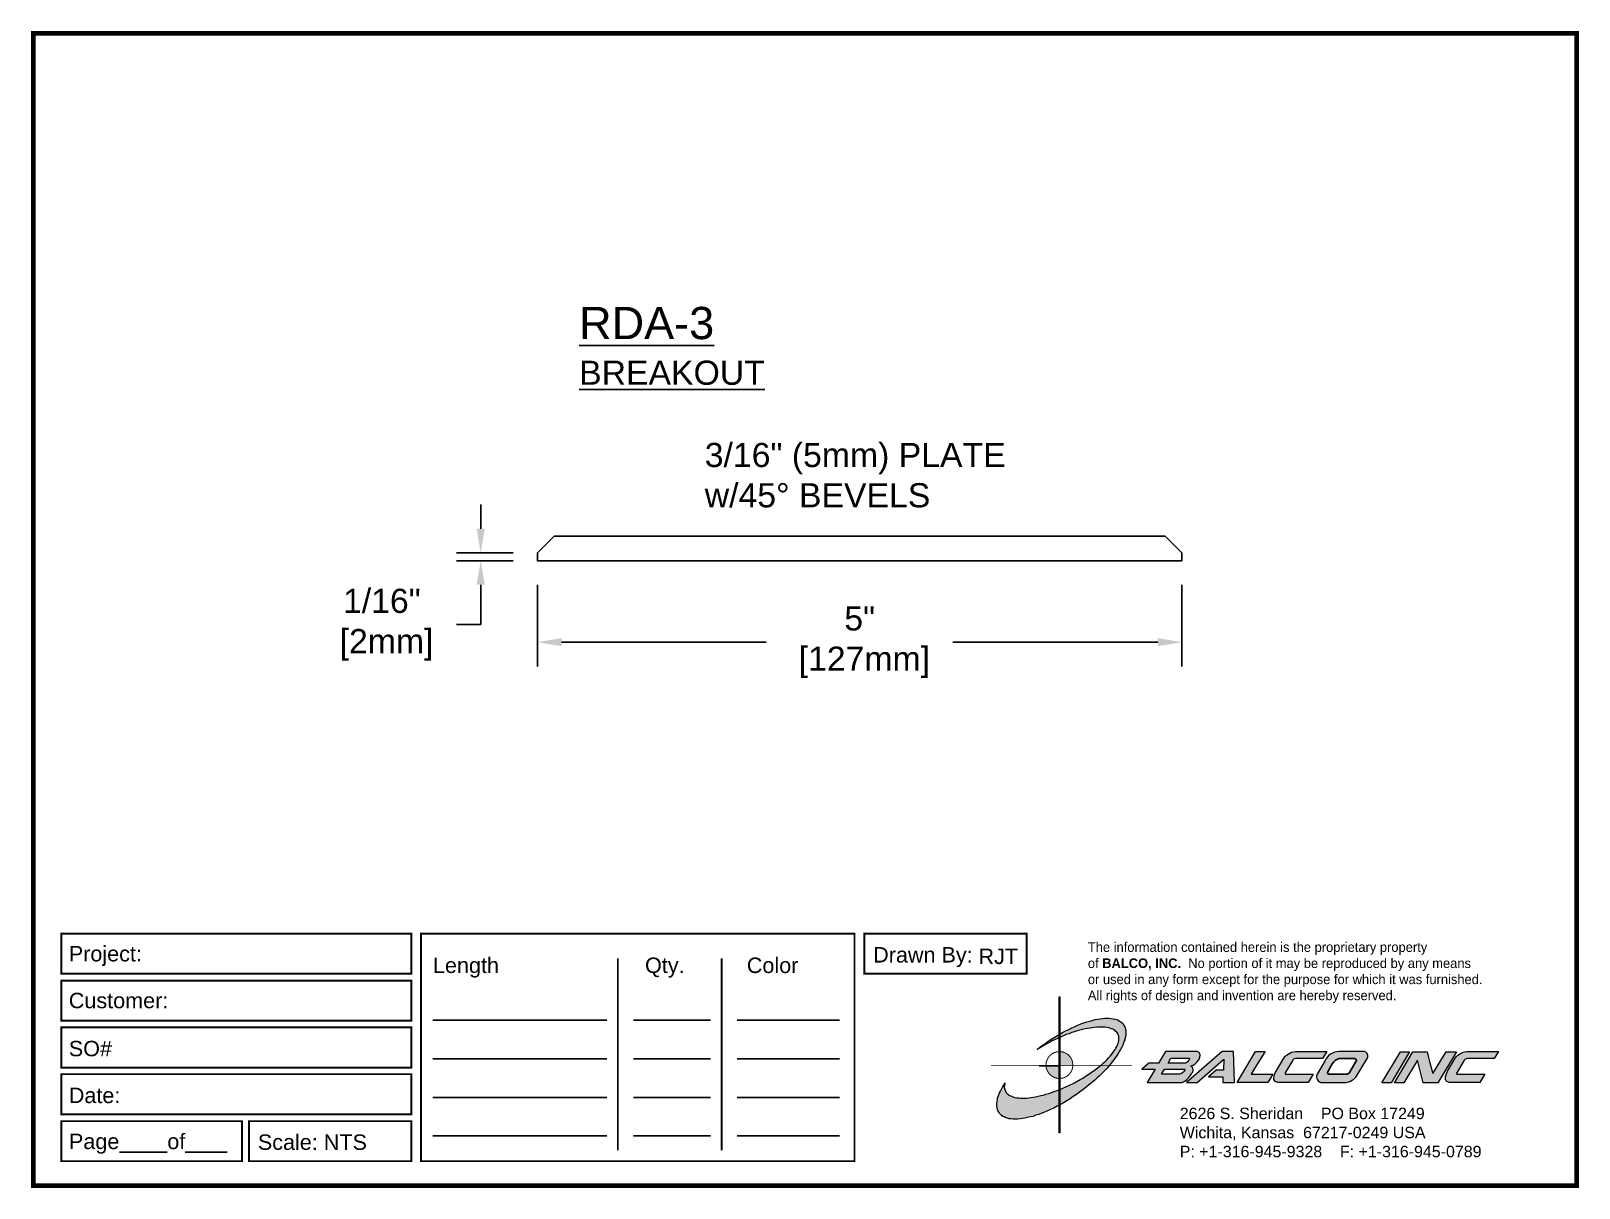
# Paper-space layout 'Breakout' of a CAD drawing. Header units: inches. Extents: x 0 to 10, y 0 to 7.5.
# The model-space entities are those that its viewports show. They can reach past a viewport. Long polylines and large blocks are cut down to what shows.
import ezdxf

# ---------------------------------------------------------------- set-up
doc = ezdxf.new("R2010")
doc.units = ezdxf.units.IN
doc.header["$MEASUREMENT"] = 0
for name, color, linetype in [('Border', 7, 'Continuous'), ('Dimensions', 3, 'Continuous'), ('TEXT', 2, 'Continuous')]:
    doc.layers.add(name, color=color, linetype=linetype)
doc.styles.add('ARIAL', font='arial.ttf')
doc.styles.add('Copyright', font='ERASDEMI.TTF')
doc.dimstyles.new('Arial', dxfattribs={"dimtxt": 0.1875, "dimasz": 0.1875, "dimexe": 0.1875, "dimexo": 0.1875, "dimgap": 0.1875, "dimtad": 0, "dimtih": 1, "dimtoh": 1, "dimdec": 4, "dimzin": 3, "dimdsep": 46, "dimlunit": 4, "dimtxsty": 'ARIAL', "dimcen": 0.1875, "dimadec": 0, "dimazin": 0, "dimtfac": 1, "dimtdec": 4, "dimtofl": 0, "dimtmove": 0, "dimatfit": 3, "dimfxl": 0, "dimfrac": 2, "dimtolj": 1, "dimtzin": 0, "dimarcsym": 0})

# ---------------------------------------------------------------- blocks, each defined once
blk = doc.blocks.new('ACADlogo')
h = blk.add_hatch(color=256)
h.paths.add_polyline_path([(-3.346, 1.223), (-3.351, 1.223), (-3.351, 0.979), (-3.346, 0.982)])
h.paths.add_polyline_path([(-3.346, 0.961), (-3.351, 0.959), (-3.351, 0.868), (-3.346, 0.868)])
h.paths.add_polyline_path([(-3.346, 0.777), (-3.351, 0.777), (-3.351, 0.699), (-3.351, 0.695), (-3.35, 0.695), (-3.346, 0.695)])
h.paths.add_polyline_path([(-3.346, 0.864), (-3.346, 0.868), (-3.35, 0.868), (-3.351, 0.868), (-3.351, 0.777), (-3.346, 0.777), (-3.346, 0.778), (-3.348, 0.778)])
h.paths.add_polyline_path([(-3.346, 0.524), (-3.351, 0.521), (-3.351, 0.342), (-3.346, 0.342)])
h.paths.add_polyline_path([(-3.346, 0.695), (-3.351, 0.695), (-3.351, 0.621), (-3.346, 0.623)])
h.paths.add_polyline_path([(-3.346, 0.623), (-3.351, 0.621), (-3.351, 0.521), (-3.346, 0.524)])
h.paths.add_polyline_path([(-3.346, 0.982), (-3.351, 0.979), (-3.351, 0.959), (-3.346, 0.961)])
h = blk.add_hatch(color=175)
h.paths.add_polyline_path([(-3.518, 0.573), (-3.534, 0.571), (-3.548, 0.569), (-3.562, 0.567), (-3.576, 0.567), (-3.589, 0.566), (-3.602, 0.567), (-3.614, 0.568), (-3.625, 0.569), (-3.636, 0.572), (-3.646, 0.574), (-3.656, 0.577), (-3.664, 0.581), (-3.673, 0.585), (-3.679, 0.589), (-3.685, 0.595), (-3.688, 0.598), (-3.691, 0.6), (-3.695, 0.607), (-3.699, 0.614), (-3.703, 0.621), (-3.704, 0.626), (-3.705, 0.631), (-3.706, 0.637), (-3.706, 0.642), (-3.705, 0.648), (-3.705, 0.653), (-3.703, 0.659), (-3.702, 0.665), (-3.71, 0.652), (-3.717, 0.639), (-3.725, 0.626), (-3.731, 0.613), (-3.737, 0.601), (-3.741, 0.589), (-3.746, 0.577), (-3.749, 0.566), (-3.751, 0.555), (-3.753, 0.544), (-3.754, 0.538), (-3.754, 0.533), (-3.755, 0.523), (-3.754, 0.513), (-3.753, 0.508), (-3.752, 0.503), (-3.75, 0.494), (-3.748, 0.486), (-3.743, 0.477), (-3.74, 0.473), (-3.738, 0.469), (-3.734, 0.465), (-3.73, 0.461), (-3.723, 0.455), (-3.715, 0.449), (-3.706, 0.445), (-3.695, 0.44), (-3.685, 0.437), (-3.674, 0.434), (-3.661, 0.432), (-3.648, 0.431), (-3.634, 0.431), (-3.62, 0.431), (-3.604, 0.433), (-3.588, 0.435), (-3.572, 0.438), (-3.556, 0.441), (-3.538, 0.445), (-3.52, 0.449), (-3.503, 0.456), (-3.483, 0.461), (-3.464, 0.469), (-3.445, 0.477), (-3.426, 0.485), (-3.406, 0.494), (-3.385, 0.503), (-3.364, 0.514), (-3.351, 0.521), (-3.351, 0.621), (-3.364, 0.616), (-3.382, 0.609), (-3.4, 0.603), (-3.418, 0.598), (-3.436, 0.592), (-3.453, 0.587), (-3.47, 0.583), (-3.486, 0.579), (-3.503, 0.576)])
h.paths.add_polyline_path([(-3.215, 0.687), (-3.251, 0.667), (-3.289, 0.649), (-3.327, 0.631), (-3.345, 0.623), (-3.346, 0.623), (-3.346, 0.524), (-3.343, 0.525), (-3.323, 0.537), (-3.302, 0.549), (-3.28, 0.563), (-3.259, 0.577), (-3.238, 0.59), (-3.218, 0.605), (-3.198, 0.62), (-3.179, 0.635), (-3.16, 0.65), (-3.141, 0.665), (-3.123, 0.681), (-3.106, 0.696), (-3.089, 0.712), (-3.074, 0.727), (-3.058, 0.743), (-3.043, 0.759), (-3.03, 0.775), (-3.028, 0.777), (-3.085, 0.777), (-3.091, 0.772), (-3.105, 0.761), (-3.118, 0.75), (-3.134, 0.739), (-3.149, 0.729), (-3.165, 0.718), (-3.182, 0.707), (-3.198, 0.697)])
h.paths.add_polyline_path([(-2.921, 1.009), (-2.922, 1.015), (-2.924, 1.02), (-2.926, 1.029), (-2.931, 1.038), (-2.934, 1.043), (-2.936, 1.047), (-2.94, 1.05), (-2.943, 1.054), (-2.951, 1.06), (-2.959, 1.066), (-2.968, 1.071), (-2.978, 1.075), (-2.989, 1.079), (-3, 1.081), (-3.013, 1.083), (-3.026, 1.084), (-3.04, 1.084), (-3.054, 1.084), (-3.07, 1.083), (-3.085, 1.081), (-3.102, 1.079), (-3.118, 1.075), (-3.136, 1.07), (-3.153, 1.066), (-3.171, 1.06), (-3.191, 1.054), (-3.21, 1.047), (-3.229, 1.039), (-3.248, 1.031), (-3.268, 1.022), (-3.289, 1.012), (-3.31, 1.002), (-3.33, 0.991), (-3.346, 0.982), (-3.346, 0.961), (-3.342, 0.962), (-3.323, 0.971), (-3.305, 0.978), (-3.287, 0.984), (-3.268, 0.991), (-3.251, 0.996), (-3.234, 1.002), (-3.216, 1.007), (-3.199, 1.011), (-3.182, 1.015), (-3.167, 1.018), (-3.15, 1.021), (-3.136, 1.023), (-3.121, 1.025), (-3.107, 1.026), (-3.093, 1.026), (-3.079, 1.027), (-3.067, 1.026), (-3.054, 1.026), (-3.043, 1.025), (-3.032, 1.022), (-3.022, 1.02), (-3.013, 1.016), (-3.004, 1.013), (-2.997, 1.009), (-2.989, 1.005), (-2.983, 0.999), (-2.98, 0.996), (-2.978, 0.994), (-2.973, 0.987), (-2.969, 0.981), (-2.967, 0.973), (-2.965, 0.965), (-2.964, 0.957), (-2.964, 0.949), (-2.964, 0.944), (-2.965, 0.94), (-2.967, 0.93), (-2.969, 0.921), (-2.973, 0.911), (-2.978, 0.901), (-2.983, 0.891), (-2.989, 0.881), (-2.996, 0.871), (-3.004, 0.86), (-3.012, 0.849), (-3.021, 0.838), (-3.032, 0.827), (-3.042, 0.816), (-3.053, 0.805), (-3.065, 0.794), (-3.077, 0.783), (-3.085, 0.777), (-3.028, 0.777), (-3.016, 0.791), (-3.004, 0.806), (-2.992, 0.822), (-2.981, 0.837), (-2.971, 0.852), (-2.962, 0.866), (-2.954, 0.882), (-2.946, 0.896), (-2.939, 0.91), (-2.934, 0.924), (-2.929, 0.938), (-2.926, 0.944), (-2.925, 0.951), (-2.922, 0.963), (-2.92, 0.975), (-2.92, 0.982), (-2.919, 0.987), (-2.92, 0.999), (-2.92, 1.005)])
h.paths.add_polyline_path([(-3.372, 0.966), (-3.393, 0.953), (-3.415, 0.94), (-3.435, 0.925), (-3.455, 0.911), (-3.475, 0.897), (-3.494, 0.882), (-3.468, 0.898), (-3.439, 0.915), (-3.41, 0.93), (-3.396, 0.938), (-3.38, 0.945), (-3.351, 0.959), (-3.351, 0.979)])
h = blk.add_hatch(color=256)
h.paths.add_polyline_path([(-3.268, 0.814), (-3.27, 0.819), (-3.273, 0.824), (-3.276, 0.828), (-3.279, 0.833), (-3.282, 0.837), (-3.286, 0.841), (-3.29, 0.845), (-3.294, 0.849), (-3.298, 0.852), (-3.303, 0.855), (-3.308, 0.858), (-3.313, 0.86), (-3.318, 0.863), (-3.323, 0.864), (-3.328, 0.866), (-3.334, 0.867), (-3.339, 0.868), (-3.345, 0.868), (-3.346, 0.868), (-3.346, 0.777), (-3.335, 0.777), (-3.262, 0.777), (-3.262, 0.781), (-3.262, 0.787), (-3.263, 0.792), (-3.264, 0.798), (-3.265, 0.803), (-3.266, 0.808)])
h.paths.add_polyline_path([(-3.351, 0.777), (-3.436, 0.777), (-3.435, 0.773), (-3.435, 0.768), (-3.434, 0.762), (-3.432, 0.757), (-3.431, 0.752), (-3.428, 0.747), (-3.426, 0.742), (-3.423, 0.737), (-3.42, 0.732), (-3.417, 0.728), (-3.414, 0.723), (-3.41, 0.719), (-3.406, 0.716), (-3.401, 0.712), (-3.397, 0.709), (-3.392, 0.706), (-3.387, 0.704), (-3.382, 0.701), (-3.377, 0.699), (-3.372, 0.698), (-3.367, 0.696), (-3.361, 0.695), (-3.356, 0.695), (-3.351, 0.695)])
h.paths.add_polyline_path([(-3.346, 0.868), (-3.35, 0.868), (-3.351, 0.868), (-3.351, 0.777), (-3.346, 0.777)])
h = blk.add_hatch(color=256)
h.paths.add_polyline_path([(-2.438, 0.844, 0.412988), (-2.461, 0.869), (-2.663, 0.869), (-2.707, 0.794), (-2.771, 0.794), (-2.815, 0.755), (-2.73, 0.755), (-2.781, 0.668), (-2.563, 0.668, 0.107996), (-2.538, 0.677, 0.108939), (-2.494, 0.724, 0.080345), (-2.483, 0.745, 0.419497), (-2.499, 0.773, 0.149928), (-2.447, 0.815, 0.134283)])
h.paths.add_polyline_path([(-2.507, 0.821, -0.209012), (-2.532, 0.794), (-2.538, 0.794), (-2.646, 0.794), (-2.627, 0.825), (-2.51, 0.825, -0.56619)], flags=16)
h.paths.add_polyline_path([(-2.538, 0.75, -0.241309), (-2.569, 0.722), (-2.688, 0.722), (-2.669, 0.755), (-2.541, 0.755, -0.56619)], flags=16)
for points in [[(-2.285, 0.819), (-2.287, 0.748), (-2.335, 0.748), (-2.383, 0.705), (-2.29, 0.705), (-2.292, 0.668), (-2.215, 0.668), (-2.221, 0.869), (-2.295, 0.869), (-2.527, 0.668), (-2.458, 0.668)], [(-2.018, 0.869), (-2.079, 0.869), (-2.198, 0.668), (-2, 0.668), (-1.968, 0.722), (-2.107, 0.722), (-2.085, 0.759), (-2.064, 0.794)], [(-1.617, 0.869), (-1.807, 0.869, 0.270182), (-1.896, 0.825), (-1.946, 0.742, 0.109019), (-1.961, 0.695, 0.340665), (-1.945, 0.672, 0.129907), (-1.923, 0.668), (-1.738, 0.668), (-1.706, 0.722), (-1.878, 0.722), (-1.882, 0.722, -0.601242), (-1.887, 0.731), (-1.838, 0.813, -0.253048), (-1.821, 0.823), (-1.645, 0.823)], [(-1.083, 0.867), (-1.14, 0.867), (-1.261, 0.667), (-1.26, 0.667), (-1.202, 0.667)], [(-0.96, 0.83), (-0.969, 0.867), (-1.061, 0.867), (-1.179, 0.667), (-1.12, 0.667), (-1.031, 0.812), (-0.995, 0.667), (-0.9, 0.667), (-0.778, 0.867), (-0.846, 0.867), (-0.931, 0.727), (-0.951, 0.795)], [(-0.507, 0.869), (-0.697, 0.869, 0.270182), (-0.786, 0.825), (-0.836, 0.742, 0.109019), (-0.85, 0.695, 0.340665), (-0.835, 0.672, 0.129907), (-0.812, 0.668), (-0.628, 0.668), (-0.595, 0.722), (-0.768, 0.722), (-0.772, 0.722, -0.601242), (-0.777, 0.731), (-0.728, 0.813, -0.253048), (-0.71, 0.823), (-0.534, 0.823)], [(-3.346, 0.623), (-3.351, 0.621), (-3.351, 0.521), (-3.346, 0.524)]]:
    blk.add_hatch(color=256).paths.add_polyline_path(points)
h = blk.add_hatch(color=256)
h.paths.add_polyline_path([(-1.377, 0.868), (-1.383, 0.868), (-1.383, 0.868), (-1.44, 0.868), (-1.492, 0.868), (-1.541, 0.868, 0.297712), (-1.628, 0.811), (-1.68, 0.723, 0.585116), (-1.646, 0.668), (-1.506, 0.668, 0.210586), (-1.429, 0.703), (-1.415, 0.726), (-1.389, 0.769), (-1.352, 0.831, 0.4352)])
h.paths.add_polyline_path([(-1.437, 0.823, -0.603783), (-1.428, 0.805), (-1.431, 0.801), (-1.434, 0.796), (-1.438, 0.789), (-1.474, 0.728, -0.229001), (-1.489, 0.722), (-1.494, 0.722), (-1.501, 0.722), (-1.597, 0.722), (-1.604, 0.722, -0.492401), (-1.613, 0.734), (-1.601, 0.757), (-1.591, 0.775), (-1.582, 0.791, -0.238368), (-1.535, 0.823)], flags=16)
for q in [(-3.48, 0.777), (-3.351, 0.642)]:
    blk.add_line((-3.351, 0.777), q)
at = {"color": 7, "lineweight": 0}
for points in [[(-3.351, 1.223), (-3.346, 1.223), (-3.346, 0.342), (-3.351, 0.342), (-3.351, 1.223)], [(-2.292, 0.668), (-2.215, 0.668), (-2.221, 0.869), (-2.295, 0.869), (-2.527, 0.668), (-2.458, 0.668), (-2.285, 0.819), (-2.287, 0.748), (-2.286, 0.748), (-2.335, 0.748), (-2.383, 0.705), (-2.29, 0.705), (-2.292, 0.668), (-2.292, 0.668)], [(-2.198, 0.668), (-2.079, 0.869), (-2.018, 0.869), (-2.064, 0.794), (-2.085, 0.759), (-2.107, 0.722), (-1.968, 0.722), (-2, 0.668), (-2.198, 0.668), (-2.198, 0.668)], [(-1.383, 0.868), (-1.383, 0.868)], [(-1.261, 0.667), (-1.14, 0.867), (-1.083, 0.867), (-1.202, 0.667), (-1.26, 0.667), (-1.261, 0.667), (-1.261, 0.667)], [(-0.9, 0.667), (-0.995, 0.667), (-1.031, 0.812), (-1.12, 0.667), (-1.179, 0.667), (-1.061, 0.867), (-0.969, 0.867), (-0.96, 0.83), (-0.951, 0.795), (-0.931, 0.727), (-0.846, 0.867), (-0.778, 0.867), (-0.9, 0.667), (-0.9, 0.667)]]:
    blk.add_lwpolyline(points, dxfattribs=at)
at = {"color": 175, "lineweight": 0}
blk.add_lwpolyline([(-2.926, 1.029), (-2.924, 1.02), (-2.922, 1.015), (-2.921, 1.009), (-2.92, 1.005), (-2.92, 0.999), (-2.919, 0.987), (-2.92, 0.982), (-2.92, 0.975), (-2.922, 0.963), (-2.925, 0.951), (-2.926, 0.944), (-2.929, 0.938), (-2.934, 0.924), (-2.939, 0.91), (-2.946, 0.896), (-2.954, 0.882), (-2.962, 0.866), (-2.971, 0.852), (-2.981, 0.837), (-2.992, 0.822), (-3.004, 0.806), (-3.016, 0.791), (-3.03, 0.775), (-3.043, 0.759), (-3.058, 0.743), (-3.074, 0.727), (-3.089, 0.712), (-3.106, 0.696), (-3.123, 0.681), (-3.141, 0.665), (-3.16, 0.65), (-3.179, 0.635), (-3.198, 0.62), (-3.218, 0.605), (-3.238, 0.59), (-3.259, 0.577), (-3.28, 0.563), (-3.302, 0.549), (-3.323, 0.537), (-3.343, 0.525), (-3.364, 0.514), (-3.385, 0.503), (-3.406, 0.494), (-3.426, 0.485), (-3.445, 0.477), (-3.464, 0.469), (-3.483, 0.461), (-3.503, 0.456), (-3.52, 0.449), (-3.538, 0.445), (-3.556, 0.441), (-3.572, 0.438), (-3.588, 0.435), (-3.604, 0.433), (-3.62, 0.431), (-3.634, 0.431), (-3.648, 0.431), (-3.661, 0.432), (-3.674, 0.434), (-3.685, 0.437), (-3.695, 0.44), (-3.706, 0.445), (-3.715, 0.449), (-3.723, 0.455), (-3.73, 0.461), (-3.734, 0.465), (-3.738, 0.469), (-3.74, 0.473), (-3.743, 0.477), (-3.748, 0.486), (-3.75, 0.494), (-3.752, 0.503), (-3.753, 0.508), (-3.754, 0.513), (-3.755, 0.523), (-3.754, 0.533), (-3.754, 0.538), (-3.753, 0.544), (-3.751, 0.555), (-3.749, 0.566), (-3.746, 0.577), (-3.741, 0.589), (-3.737, 0.601), (-3.731, 0.613), (-3.725, 0.626), (-3.717, 0.639), (-3.71, 0.652), (-3.702, 0.665), (-3.703, 0.659), (-3.705, 0.653), (-3.705, 0.648), (-3.706, 0.642), (-3.706, 0.637), (-3.705, 0.631), (-3.704, 0.626), (-3.703, 0.621), (-3.699, 0.614), (-3.695, 0.607), (-3.691, 0.6), (-3.688, 0.598), (-3.685, 0.595), (-3.679, 0.589), (-3.673, 0.585), (-3.664, 0.581), (-3.656, 0.577), (-3.646, 0.574), (-3.636, 0.572), (-3.625, 0.569), (-3.614, 0.568), (-3.602, 0.567), (-3.589, 0.566), (-3.576, 0.567), (-3.562, 0.567), (-3.548, 0.569), (-3.534, 0.571), (-3.518, 0.573), (-3.503, 0.576), (-3.486, 0.579), (-3.47, 0.583), (-3.453, 0.587), (-3.436, 0.592), (-3.418, 0.598), (-3.4, 0.603), (-3.382, 0.609), (-3.364, 0.616), (-3.345, 0.623), (-3.327, 0.631), (-3.289, 0.649), (-3.251, 0.667), (-3.215, 0.687), (-3.198, 0.697), (-3.182, 0.707), (-3.165, 0.718), (-3.149, 0.729), (-3.134, 0.739), (-3.118, 0.75), (-3.105, 0.761), (-3.091, 0.772), (-3.077, 0.783), (-3.065, 0.794), (-3.053, 0.805), (-3.042, 0.816), (-3.032, 0.827), (-3.021, 0.838), (-3.012, 0.849), (-3.004, 0.86), (-2.996, 0.871), (-2.989, 0.881), (-2.983, 0.891), (-2.978, 0.901), (-2.973, 0.911), (-2.969, 0.921), (-2.967, 0.93), (-2.965, 0.94), (-2.964, 0.944), (-2.964, 0.949), (-2.964, 0.957), (-2.965, 0.965), (-2.967, 0.973), (-2.969, 0.981), (-2.973, 0.987), (-2.978, 0.994), (-2.98, 0.996), (-2.983, 0.999), (-2.989, 1.005), (-2.997, 1.009), (-3.004, 1.013), (-3.013, 1.016), (-3.022, 1.02), (-3.032, 1.022), (-3.043, 1.025), (-3.054, 1.026), (-3.067, 1.026), (-3.079, 1.027), (-3.093, 1.026), (-3.107, 1.026), (-3.121, 1.025), (-3.136, 1.023), (-3.15, 1.021), (-3.167, 1.018), (-3.182, 1.015), (-3.199, 1.011), (-3.216, 1.007), (-3.234, 1.002), (-3.251, 0.996), (-3.268, 0.991), (-3.287, 0.984), (-3.305, 0.978), (-3.323, 0.971), (-3.342, 0.962), (-3.38, 0.945), (-3.396, 0.938), (-3.41, 0.93), (-3.439, 0.915), (-3.468, 0.898), (-3.494, 0.882), (-3.475, 0.897), (-3.455, 0.911), (-3.435, 0.925), (-3.415, 0.94), (-3.393, 0.953), (-3.372, 0.966), (-3.351, 0.979), (-3.33, 0.991), (-3.31, 1.002), (-3.289, 1.012), (-3.268, 1.022), (-3.248, 1.031), (-3.229, 1.039), (-3.21, 1.047), (-3.191, 1.054), (-3.171, 1.06), (-3.153, 1.066), (-3.136, 1.07), (-3.118, 1.075), (-3.102, 1.079), (-3.085, 1.081), (-3.07, 1.083), (-3.054, 1.084), (-3.04, 1.084), (-3.026, 1.084), (-3.013, 1.083), (-3, 1.081), (-2.989, 1.079), (-2.978, 1.075), (-2.968, 1.071), (-2.959, 1.066), (-2.951, 1.06), (-2.943, 1.054), (-2.94, 1.05), (-2.936, 1.047), (-2.934, 1.043), (-2.931, 1.038), (-2.926, 1.029), (-2.926, 1.029)], dxfattribs=at)
at = {"color": 7, "lineweight": 0, "const_width": 0.0064}
blk.add_lwpolyline([(-3.262, 0.781), (-3.262, 0.787), (-3.263, 0.792), (-3.264, 0.798), (-3.265, 0.803), (-3.266, 0.808), (-3.268, 0.814), (-3.27, 0.819), (-3.273, 0.824), (-3.276, 0.828), (-3.279, 0.833), (-3.282, 0.837), (-3.286, 0.841), (-3.29, 0.845), (-3.294, 0.849), (-3.298, 0.852), (-3.303, 0.855), (-3.308, 0.858), (-3.313, 0.86), (-3.318, 0.863), (-3.323, 0.864), (-3.328, 0.866), (-3.334, 0.867), (-3.339, 0.868), (-3.345, 0.868), (-3.35, 0.868), (-3.356, 0.868), (-3.361, 0.867), (-3.367, 0.866), (-3.372, 0.865), (-3.377, 0.863), (-3.382, 0.862), (-3.387, 0.859), (-3.392, 0.857), (-3.397, 0.854), (-3.401, 0.851), (-3.406, 0.847), (-3.41, 0.843), (-3.414, 0.839), (-3.417, 0.835), (-3.42, 0.831), (-3.423, 0.826), (-3.426, 0.821), (-3.428, 0.816), (-3.431, 0.811), (-3.432, 0.806), (-3.434, 0.801), (-3.435, 0.795), (-3.435, 0.79), (-3.436, 0.784), (-3.436, 0.779), (-3.435, 0.773), (-3.435, 0.768), (-3.434, 0.762), (-3.432, 0.757), (-3.431, 0.752), (-3.428, 0.747), (-3.426, 0.742), (-3.423, 0.737), (-3.42, 0.732), (-3.417, 0.728), (-3.414, 0.723), (-3.41, 0.719), (-3.406, 0.716), (-3.401, 0.712), (-3.397, 0.709), (-3.392, 0.706), (-3.387, 0.704), (-3.382, 0.701), (-3.377, 0.699), (-3.372, 0.698), (-3.367, 0.696), (-3.361, 0.695), (-3.356, 0.695), (-3.35, 0.695), (-3.345, 0.695), (-3.339, 0.695), (-3.334, 0.696), (-3.328, 0.697), (-3.323, 0.698), (-3.318, 0.7), (-3.313, 0.702), (-3.308, 0.705), (-3.303, 0.708), (-3.298, 0.711), (-3.294, 0.714), (-3.29, 0.718), (-3.286, 0.721), (-3.282, 0.726), (-3.279, 0.73), (-3.276, 0.734), (-3.273, 0.739), (-3.27, 0.744), (-3.268, 0.749), (-3.266, 0.754), (-3.265, 0.76), (-3.264, 0.765), (-3.263, 0.77), (-3.262, 0.776), (-3.262, 0.781)], dxfattribs=at)
at = {"color": 7, "lineweight": 0}
for points in [[(-2.447, 0.815, 0.130368), (-2.438, 0.843, 0.448367), (-2.463, 0.869), (-2.663, 0.869), (-2.707, 0.794), (-2.771, 0.794), (-2.815, 0.755), (-2.73, 0.755), (-2.781, 0.668), (-2.563, 0.668, 0.107996), (-2.538, 0.677, 0.108939), (-2.494, 0.724, 0.077395), (-2.484, 0.744, 0.430878), (-2.499, 0.773, 0.149928)], [(-2.507, 0.821, -0.209012), (-2.532, 0.794), (-2.538, 0.794), (-2.646, 0.794), (-2.627, 0.825), (-2.512, 0.825), (-2.509, 0.825, -0.531288)], [(-1.838, 0.813), (-1.887, 0.731, 0.587385), (-1.882, 0.722), (-1.878, 0.722), (-1.706, 0.722), (-1.738, 0.668), (-1.923, 0.668, -0.129907), (-1.945, 0.672, -0.349839), (-1.961, 0.696, -0.107341), (-1.946, 0.742), (-1.896, 0.825, -0.270182), (-1.807, 0.869), (-1.617, 0.869), (-1.645, 0.823), (-1.821, 0.823, 0.252436)], [(-1.68, 0.723, 0.585116), (-1.646, 0.668), (-1.506, 0.668, 0.210586), (-1.429, 0.703), (-1.415, 0.726), (-1.389, 0.769), (-1.352, 0.831, 0.4352), (-1.377, 0.868), (-1.383, 0.868), (-1.383, 0.868), (-1.44, 0.868), (-1.492, 0.868), (-1.541, 0.868, 0.297712), (-1.628, 0.811)], [(-0.728, 0.813), (-0.777, 0.731, 0.587385), (-0.772, 0.722), (-0.768, 0.722), (-0.595, 0.722), (-0.628, 0.668), (-0.812, 0.668, -0.129907), (-0.835, 0.672, -0.349839), (-0.85, 0.696, -0.107341), (-0.836, 0.742), (-0.786, 0.825, -0.270182), (-0.697, 0.869), (-0.507, 0.869), (-0.534, 0.823), (-0.71, 0.823, 0.252436)], [(-2.569, 0.722), (-2.688, 0.722), (-2.669, 0.755), (-2.543, 0.755), (-2.54, 0.755, -0.531288), (-2.538, 0.75, -0.241309)]]:
    blk.add_lwpolyline(points, format="xyb", close=True, dxfattribs=at)
blk.add_lwpolyline([(-1.437, 0.823), (-1.535, 0.823, 0.238368), (-1.582, 0.791), (-1.591, 0.775), (-1.601, 0.757), (-1.613, 0.734, 0.490298), (-1.604, 0.722), (-1.597, 0.722), (-1.501, 0.722), (-1.494, 0.722), (-1.489, 0.722, 0.229001), (-1.474, 0.728), (-1.438, 0.789), (-1.434, 0.796), (-1.431, 0.801), (-1.428, 0.805, 0.603783)], format="xyb", close=True)
blk.add_lwpolyline([(-2.879, 0.777, 0.00455, 0.00455, 0), (-3.791, 0.777, 0.00183, 0.00183, 0), (-3.791, 0.777, 0.00183, 0.00183, 0)], format="xyseb", dxfattribs=at)
blk = doc.blocks.new('Quantity Data')
at = {"layer": 'Border', "color": 253}
for p, q in [((2.755, 1.254), (3.881, 1.254)), ((4.054, 1.254), (4.553, 1.254)), ((4.725, 1.254), (5.389, 1.254)), ((2.755, 1.004), (3.881, 1.004)), ((4.054, 1.004), (4.553, 1.004)), ((4.725, 1.004), (5.389, 1.004)), ((2.755, 0.754), (3.881, 0.754)), ((4.054, 0.754), (4.553, 0.754)), ((4.725, 0.754), (5.389, 0.754)), ((2.755, 0.504), (3.881, 0.504)), ((4.054, 0.504), (4.553, 0.504)), ((4.725, 0.504), (5.389, 0.504))]:
    blk.add_line(p, q, dxfattribs=at)
at = {"layer": 'Border', "const_width": 0.0125}
blk.add_lwpolyline([(5.485, 0.341), (2.678, 0.341), (2.678, 1.813), (5.485, 1.813)], close=True, dxfattribs=at)
for points in [[(3.953, 1.653), (3.953, 0.412)], [(4.625, 1.653), (4.625, 0.412)]]:
    blk.add_lwpolyline(points, dxfattribs=at)
at = {"layer": 'Border', "style": 'ARIAL'}
for s, p in [('Length', (2.756, 1.559)), ('Qty.', (4.129, 1.559)), ('Color', (4.788, 1.559))]:
    blk.add_text(s, height=0.1, dxfattribs=at).set_placement(p)
blk = doc.blocks.new('Drawn By')
at = {"layer": 'Border', "const_width": 0.0125}
blk.add_lwpolyline([(5.38, 1.813), (6.432, 1.813), (6.432, 1.554), (5.38, 1.554)], close=True, dxfattribs=at)
at = {"layer": 'Border', "style": 'ARIAL'}
blk.add_text('Drawn By: ', height=0.1, dxfattribs=at).set_placement((5.438, 1.627))
blk.add_attdef('XXX', (6.12, 1.617), '', height=0.1, dxfattribs=at)
blk = doc.blocks.new('Project Info')
at = {"layer": 'Border', "const_width": 0.0125}
for points in [[(0.182, 1.813), (2.448, 1.813), (2.448, 1.554), (0.182, 1.554)], [(0.182, 1.51), (2.448, 1.51), (2.448, 1.251), (0.182, 1.251)], [(0.182, 1.207), (2.448, 1.207), (2.448, 0.947), (0.182, 0.947)], [(0.182, 0.904), (2.448, 0.904), (2.448, 0.644), (0.182, 0.644)], [(0.182, 0.6), (1.352, 0.6), (1.352, 0.341), (0.182, 0.341)], [(1.396, 0.6), (2.448, 0.6), (2.448, 0.341), (1.396, 0.341)]]:
    blk.add_lwpolyline(points, close=True, dxfattribs=at)
at = {"layer": 'Border', "style": 'ARIAL'}
for s, p in [('Project:', (0.23, 1.634)), ('Customer:', (0.23, 1.331)), ('SO#', (0.23, 1.02)), ('Date:', (0.23, 0.717)), ('Page%%u        %%uof%%u       ', (0.231, 0.419)), ('Scale: NTS', (1.454, 0.414))]:
    blk.add_text(s, height=0.1, dxfattribs=at).set_placement(p)
blk = doc.blocks.new('*D18')
at = {"layer": 'Defpoints', "color": 0}
for p in [(47.468, 13.81), (52.468, 13.81), (52.468, 13.178)]:
    blk.add_point(p, dxfattribs=at)
at = {"layer": 'Dimensions', "color": 0, "lineweight": -2}
for p, q in [((47.468, 13.623), (47.468, 12.99)), ((52.468, 13.623), (52.468, 12.99)), ((47.655, 13.178), (49.243, 13.178)), ((52.28, 13.178), (50.692, 13.178))]:
    blk.add_line(p, q, dxfattribs=at)
at = {"layer": 'Dimensions', "color": 0}
for points in [[(47.655, 13.209), (47.655, 13.147), (47.468, 13.178)], [(52.28, 13.209), (52.28, 13.147), (52.468, 13.178)]]:
    blk.add_solid(points, dxfattribs=at)
at = {"layer": 'Dimensions', "color": 0, "insert": (49.968, 13.178), "char_height": 0.1875, "attachment_point": 5, "style": 'ARIAL'}
blk.add_mtext('\\A1;5"\\P [127mm]', dxfattribs=at)
blk = doc.blocks.new('*D19')
at = {"layer": 'Defpoints', "color": 0}
for p in [(47.028, 13.87), (47.468, 13.87), (47.468, 13.81)]:
    blk.add_point(p, dxfattribs=at)
at = {"layer": 'Dimensions', "color": 0, "lineweight": -2}
for p, q in [((47.028, 14.058), (47.028, 14.245)), ((47.28, 13.87), (46.84, 13.87)), ((47.28, 13.81), (46.84, 13.81)), ((47.028, 13.623), (47.028, 13.314)), ((47.028, 13.314), (46.84, 13.314))]:
    blk.add_line(p, q, dxfattribs=at)
at = {"layer": 'Dimensions', "color": 0}
for points in [[(46.996, 14.058), (47.059, 14.058), (47.028, 13.87)], [(46.996, 13.623), (47.059, 13.623), (47.028, 13.81)]]:
    blk.add_solid(points, dxfattribs=at)
at = {"layer": 'Dimensions', "color": 0, "insert": (46.261, 13.314), "char_height": 0.1875, "attachment_point": 5, "style": 'ARIAL'}
blk.add_mtext('\\A1;1/16"\\P [2mm]', dxfattribs=at)

msp = doc.modelspace()

# ---------------------------------------------------------------- linework, layer by layer
msp.add_lwpolyline([(52.46752, 13.81021), (47.46752, 13.81021), (47.46752, 13.87021), (47.59752, 14.00021), (52.33752, 14.00021), (52.46752, 13.87021), (52.46752, 13.81021)])

# ---------------------------------------------------------------- texts
at = {"layer": 'TEXT', "insert": (47.79147, 15.77877), "char_height": 0.2, "width": 4.1875, "attachment_point": 1, "style": 'ARIAL'}
msp.add_mtext('{\\H1.25x;\\LRDA-3\\P\\H0.75x;BREAKOUT}', dxfattribs=at)
at = {"layer": 'TEXT', "insert": (48.76619, 14.72388), "char_height": 0.1875, "attachment_point": 1, "style": 'ARIAL'}
msp.add_mtext('3/16" (5mm) PLATE\\Pw/45° BEVELS', dxfattribs=at)

# ---------------------------------------------------------------- dimensions: what is measured, and where the dimension line sits
at = {"layer": 'Dimensions'}
dim = msp.add_linear_dim(base=(47.02753, 13.87021), p1=(47.46752, 13.81021), p2=(47.46752, 13.87021), angle=90, dimstyle='Arial', override={"dimpost": '\\X'}, dxfattribs=at)
dim.commit()
dim.dimension.update_dxf_attribs({"geometry": '*D19', "text_midpoint": (46.26084, 13.3142), "dimtype": 160})
dim = msp.add_linear_dim(base=(52.46752, 13.17785), p1=(47.46752, 13.81021), p2=(52.46752, 13.81021), dimstyle='Arial', override={"dimpost": '\\X'}, dxfattribs=at)
dim.commit()
dim.dimension.update_dxf_attribs({"geometry": '*D18', "text_midpoint": (49.96752, 13.17785), "dimtype": 160})

psp = doc.layouts.new('Breakout')

# ---------------------------------------------------------------- linework, layer by layer
at = {"layer": 'Border', "const_width": 0.03}
psp.add_lwpolyline([(0.015, 7.476), (10.008, 7.476), (10.008, 0.015), (0.015, 0.015)], close=True, dxfattribs=at)

# ---------------------------------------------------------------- block references
for name, p in [('Project Info', (0.015, -0.167)), ('Quantity Data', (-0.153, -0.167))]:
    psp.add_blockref(name, p)
psp.add_blockref('Drawn By', (0.015, -0.167)).add_auto_attribs({'XXX': 'RJT'})
at = {"layer": 'Border'}
psp.add_blockref('ACADlogo', (10.008, 0.015), dxfattribs=at)

# ---------------------------------------------------------------- texts
at = {"insert": (6.843, 1.591), "char_height": 0.0625, "width": 50.295, "attachment_point": 1, "style": 'Copyright'}
psp.add_mtext('The information contained herein is the proprietary property\\Pof {\\fEras Bold ITC|b0|i0|c0|p34;BALCO, INC.}  No portion of it may be reproduced by any means\\Por used in any form except for the purpose for which it was furnished.\\PAll rights of design and invention are hereby reserved.', dxfattribs=at)
at = {"layer": 'Border', "insert": (7.438, 0.52), "char_height": 0.074, "width": 2.3438, "attachment_point": 1, "style": 'ARIAL'}
psp.add_mtext('2626 S. Sheridan    PO Box 17249\\PWichita, Kansas  67217-0249 USA \\PP: +1-316-945-9328    F: +1-316-945-0789', dxfattribs=at)

# ---------------------------------------------------------------- viewports
at = {"layer": 'Border'}
psp.add_viewport(center=(5.012, 3.745), size=(9.993, 7.46055), view_center_point=(49.54425, 13.43102), view_height=8.9396783, dxfattribs=at)

doc.saveas('drawing.dxf')
